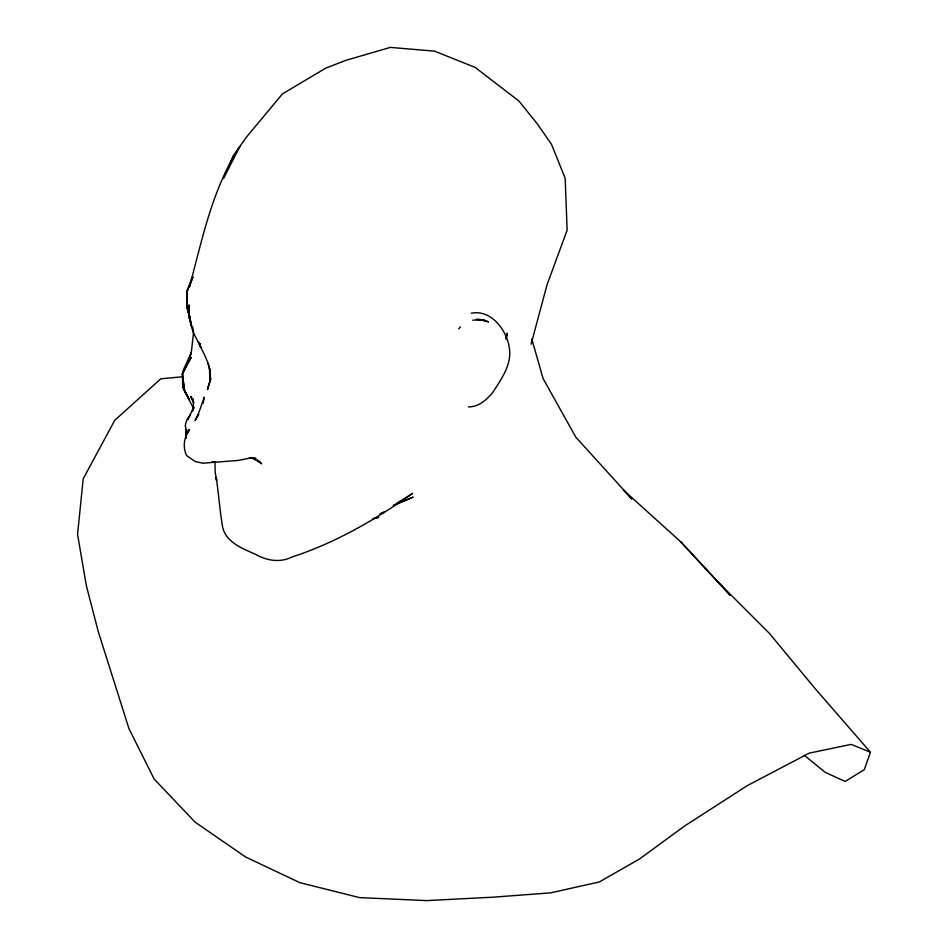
<?xml version="1.0" encoding="UTF-8"?>
<svg xmlns="http://www.w3.org/2000/svg" width="948" height="948" viewBox="0 0 948 948"><rect width="100%" height="100%" fill="white"/><g stroke="black" fill="none" stroke-linecap="round" stroke-linejoin="round"><path stroke-width="1.42" d="M186.258 434.243L186.294 429.965L186.163 437.917L186.187 429.764L185.263 425.51L186.697 420.106L190.394 414.928L187.574 419.609L193.996 407.379L192.408 411.065L193.487 404.168L192.527 398.361L193.202 401.454L190.631 396.3L193.854 402.864M189.15 313.681L189.244 305.019L189.126 316.573L191.958 327.51L189.079 315.98L190.726 324.157L193.333 332.57L201.059 347.738L198.381 341.955C203.5 353.924 211.546 365.667 210.326 379.295L209.816 369.163L207.968 363.238M186.033 438.166L186.555 429.705L186.329 433.283M200.372 343.899L200.206 346.115L199.921 343.697M506.232 338.614L507.168 333.234L506.066 339.052M203.216 403.279L204.282 397.153L198.725 412.949L195.027 420.616L198.772 414.466M210.918 378.856L207.422 389.604L210.136 380.172L209.307 367.528M531.081 344.254L547.02 284.803L567.141 230.151L565.174 178.26L551.463 144.238L537.409 124.022L518.947 101.033L475.114 67.379L434.516 51.145L390.351 47.4L346.127 60.257L325.721 68.149L282.457 93.888L246.48 137.069L233.149 155.934L223.598 178.402L239.82 146.502C212.115 189.031 202.552 238.6 189.482 286.663M189.482 286.758L192.385 277.16L186.649 292.588L187.088 307.981L189.991 316.976M189.493 357.965L191.306 352.419L193.534 332.689L192.681 327.048M189.529 358.024L191.354 352.502L183.58 369.519L182.419 373.879L182.727 387.661L193.285 407.948M531.781 338.946L543.109 378.608L575.898 437.289L631.913 498.992L623.464 490.069L680.723 541.794L718.845 582.842L769.432 633.406L815.09 688.556L870.442 752.214L864.315 769.646L845.142 781.448L825.293 772.395L804.177 755.212M187.277 433.568L189.221 429.681L187.005 433.84L188.889 430.333C183.936 437.739 182.656 447.42 186.614 455.561L195.335 461.617L202.979 463.216L238.789 460.361L251.895 457.611L249.407 457.884L256.067 458.512L252.441 457.801M458.82 328.98L460.361 326.799M396.465 503.412L412.653 493.375C375.361 519.741 335.545 542.777 291.948 557.033C280.809 562.697 267.798 560.908 257.121 555.137C242.83 548.359 223.752 542.327 222.105 523.711C219.592 508.341 218.597 492.782 216.144 477.413L216.606 480.435L215.196 472.175L214.923 461.403M394.095 505.154L413.162 497.119L393.23 505.426M471.286 313.219C491.277 309.249 506.682 330.011 509.337 347.904C512.098 364.293 501.433 378.868 493.079 391.962C487.118 399.594 478.704 406.976 468.49 406.929M373.026 518.686L378.714 517.407L374.543 517.726M182.502 376.783L160.804 378.809L114.755 420.284L83.223 478.764L77.558 534.399L86.387 585.84L98.296 631.688L128.964 728.657L154.109 778.983L195.11 822.165L245.781 857.099L299.923 882.671L359.588 897.614L426.79 900.6L493.244 897.175L550.634 892.85L599.314 881.972L639.627 858.912L684.646 825.992L747.427 785.548L809.189 753.15L851.126 744.381L870.442 752.214M472.649 320.187L480.577 319.642L488.41 321.799L480.577 319.642L476.477 319.571M213.833 462.008L211.76 462.126L215.457 461.913M476.643 319.215L484.831 320.116M251.587 457.825L260.451 462.648L257.773 460.61L261.684 463.821L257.228 459.78M680.723 541.794L722.305 586.776M724.296 588.921L730.233 595.344L718.845 582.842M192.231 399.369L193.202 401.454M190.904 322.415L189.126 316.573L187.68 304.901L189.719 318.706L187.123 305.564L189.043 313.622L186.792 306.571L186.732 291.688L192.965 276.97L186.649 292.588L186.732 291.688L187.088 307.981L186.792 306.571L190.264 318.955M189.126 316.573L190.809 322.024M187.799 363.368L182.419 373.879L184.457 390.303L189.185 399.44L184.457 390.303L182.419 373.879L191.129 357.455L187.799 363.368M383.904 512.204L380.101 513.923L383.904 512.204"/></g></svg>
